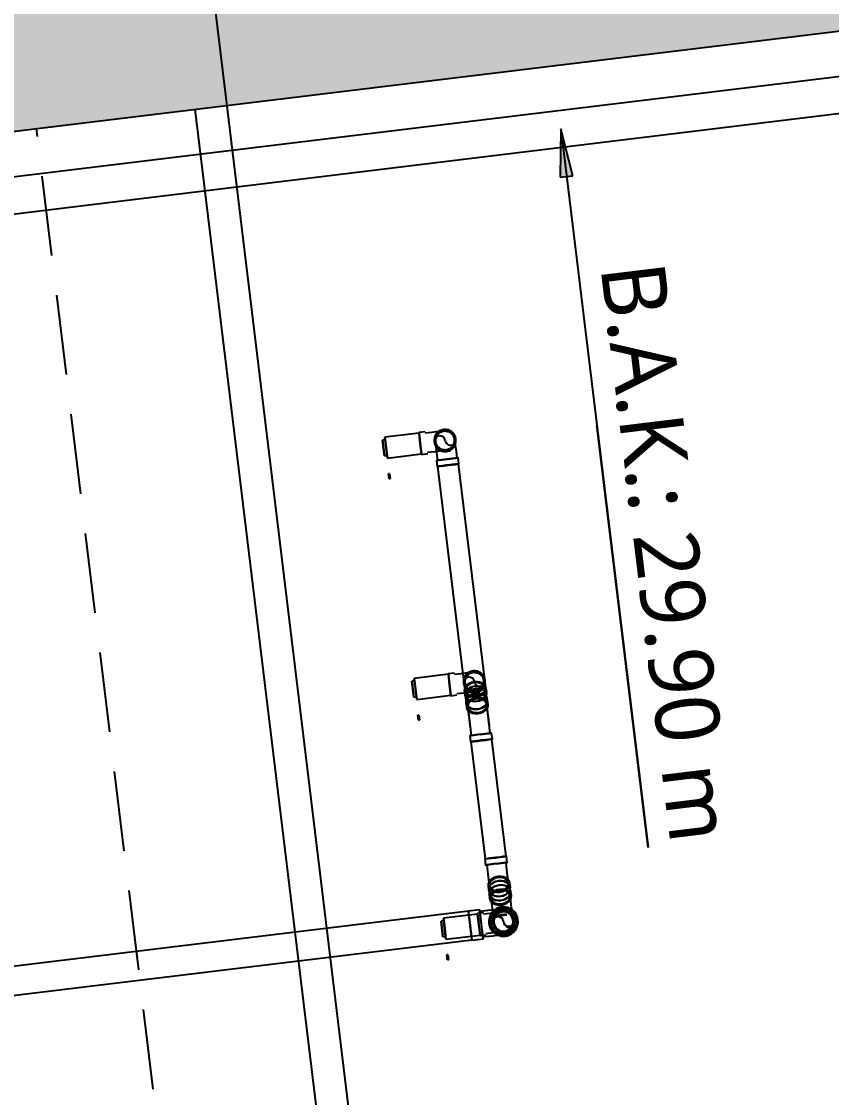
# Model space of a CAD drawing. Header units: millimetres. Extents: x 400392 to 401374, y 4543900 to 4544115.
# Drawn here: x 400465.75 to 400468.282, y 4544093.973 to 4544097.337 of the extents above; entities that cross this region are included whole.
import ezdxf

# ---------------------------------------------------------------- set-up
doc = ezdxf.new("R2010")
doc.units = ezdxf.units.MM
doc.linetypes.add('AKS', pattern=[3, 2.5, -0.25, 0, -0.25])
doc.linetypes.add('HIDDEN', pattern=[0.375, 0.25, -0.125])
doc.layers.add('A-DETL-GENF', color=92, linetype='Continuous', lineweight=9)
for name, color, linetype in [('aks prota', 2, 'AKS'), ('kiriş prota', 6, 'Continuous'), ('kolon tarama prota', 252, 'Continuous'), ('perde prota', 1, 'Continuous')]:
    doc.layers.add(name, color=color, linetype=linetype)
doc.styles.add('Segoe UI Light_1', font='', dxfattribs={"height": 200})
doc.styles.get('Segoe UI Light_1').set_extended_font_data('Segoe UI Light')

# ---------------------------------------------------------------- blocks, each defined once
blk = doc.blocks.new('+24.06 mekanik')
at = {"layer": 'kolon tarama prota'}
blk.add_hatch(color=253, dxfattribs=at).paths.add_polyline_path([(2981.3, 169871.7), (3131.3, 169851.9), (3131.3, 169891.4)], flags=0)
at = {"layer": 'kolon tarama prota', "color": 253}
for p, q in [((2923.8, 171092.6), (2925.5, 165604.4)), ((3039.8, 165604.4), (3038.1, 171092.6)), ((3131.3, 169891.4), (2981.3, 169871.7)), ((3131.3, 169851.9), (3131.3, 169891.4)), ((2981.3, 169871.7), (3131.3, 169851.9)), ((2981.3, 169871.7), (5244.1, 169871.7)), ((5244.1, 169871.7), (3914.3, 169871.7)), ((3982.6, 169429.2), (3963.5, 169429.2)), ((4687.8, 169427.9), (3982.6, 169427.9)), ((4706.8, 169429.2), (4687.8, 169429.2)), ((4702.4, 169429.2), (4688.7, 169429.2)), ((4726.8, 169427.9), (4702.4, 169427.9)), ((4830.3, 169425.1), (4706.8, 169425.1)), ((4740.1, 169429.2), (4726.8, 169429.2)), ((4805.4, 169425.1), (4740.1, 169425.1)), ((4849.4, 169429.2), (4830.3, 169429.2)), ((5218.5, 169427.9), (4849.4, 169427.9)), ((5237.6, 169429.2), (5218.5, 169429.2)), ((5316.1, 169429.2), (5302.6, 169429.2)), ((5329.2, 169427.9), (5316.1, 169427.9)), ((5342.7, 169429.2), (5329.2, 169429.2)), ((5397.6, 169425.1), (5342.7, 169425.1)), ((5400.6, 169381.7), (5400.6, 169408.1)), ((3963.5, 169360.6), (3982.6, 169360.6)), ((3982.6, 169361.9), (4687.8, 169361.9)), ((4687.8, 169360.6), (4706.8, 169360.6)), ((4688.7, 169360.6), (4702.4, 169360.6)), ((4702.4, 169361.9), (4726.8, 169361.9)), ((4706.8, 169364.7), (4830.3, 169364.7)), ((4726.8, 169360.6), (4740.1, 169360.6)), ((4740.1, 169364.7), (4805.4, 169364.7)), ((4830.3, 169360.6), (4849.4, 169360.6)), ((4849.4, 169361.9), (5218.5, 169361.9)), ((5218.5, 169360.6), (5237.6, 169360.6)), ((5302.6, 169360.6), (5316.1, 169360.6)), ((5316.1, 169361.9), (5329.2, 169361.9)), ((5329.2, 169360.6), (5342.7, 169360.6)), ((5342.7, 169364.7), (5397.6, 169364.7)), ((3870.5, 169336.1), (3870.5, 169317.1)), ((3871.8, 169317.1), (3871.8, 169209.9)), ((3904.8, 169317.1), (3871.8, 169317.1)), ((3871.8, 169317.1), (3904.8, 169317.1)), ((3904.8, 169336.1), (3904.8, 169336.1)), ((3904.8, 169336.1), (3904.8, 169336.1)), ((3904.8, 169336.1), (3904.8, 169336.1)), ((3904.8, 169336.1), (3904.8, 169336.1)), ((3937.8, 169317.1), (3904.8, 169317.1)), ((3904.8, 169317.1), (3937.8, 169317.1)), ((3904.8, 169317.1), (3904.8, 169317.1)), ((3904.8, 169317.1), (3904.8, 169317.1)), ((3937.8, 169209.9), (3937.8, 169317.1)), ((3939.1, 169317.1), (3939.1, 169336.1)), ((4630.5, 169336.1), (4630.5, 169317.1)), ((4631.8, 169317.1), (4631.8, 169209.9)), ((4664.8, 169317.1), (4631.8, 169317.1)), ((4631.8, 169317.1), (4664.8, 169317.1)), ((4664.8, 169336.1), (4664.8, 169336.1)), ((4664.8, 169336.1), (4664.8, 169336.1)), ((4664.8, 169336.1), (4664.8, 169336.1)), ((4664.8, 169336.1), (4664.8, 169336.1)), ((4697.8, 169317.1), (4664.8, 169317.1)), ((4664.8, 169317.1), (4697.8, 169317.1)), ((4664.8, 169317.1), (4664.8, 169317.1)), ((4664.8, 169317.1), (4664.8, 169317.1)), ((4697.8, 169209.9), (4697.8, 169317.1)), ((4699.1, 169317.1), (4699.1, 169336.1)), ((5374, 169325.1), (5374, 169290.1)), ((5385.5, 169336.1), (5385.5, 169317.1)), ((5386.8, 169317.1), (5386.8, 169209.9)), ((5419.8, 169317.1), (5386.8, 169317.1)), ((5386.8, 169317.1), (5419.8, 169317.1)), ((5419.8, 169336.1), (5419.8, 169336.1)), ((5419.8, 169336.1), (5419.8, 169336.1)), ((5419.8, 169336.1), (5419.8, 169336.1)), ((5419.8, 169336.1), (5419.8, 169336.1)), ((5452.8, 169317.1), (5419.8, 169317.1)), ((5419.8, 169317.1), (5452.8, 169317.1)), ((5419.8, 169317.1), (5419.8, 169317.1)), ((5419.8, 169317.1), (5419.8, 169317.1)), ((5452.8, 169209.9), (5452.8, 169317.1)), ((5454.1, 169317.1), (5454.1, 169336.1)), ((5465.6, 169290.1), (5465.6, 169325.1)), ((5374.8, 169290.1), (5374.8, 167488.6)), ((5464.8, 167488.6), (5464.8, 169290.1)), ((3904.8, 169209.9), (3871.8, 169209.9)), ((3871.8, 169209.9), (3904.8, 169209.9)), ((3879.8, 169209.9), (3879.8, 169201.4)), ((3879.8, 169209.9), (3929.8, 169209.9)), ((3929.8, 169209.9), (3879.8, 169209.9)), ((3937.8, 169209.9), (3904.8, 169209.9)), ((3904.8, 169209.9), (3937.8, 169209.9)), ((3929.8, 169201.4), (3929.8, 169209.9)), ((3987.3, 169209.9), (3987.3, 169207)), ((3987.3, 169209.9), (4002.3, 169209.9)), ((4002.3, 169209.9), (3987.3, 169209.9)), ((3987.3, 169207), (4002.3, 169207)), ((4002.3, 169207), (3987.3, 169207)), ((4002.3, 169207), (4002.3, 169209.9)), ((4664.8, 169209.9), (4631.8, 169209.9)), ((4631.8, 169209.9), (4664.8, 169209.9)), ((4639.8, 169209.9), (4639.8, 169201.4)), ((4639.8, 169209.9), (4689.8, 169209.9)), ((4689.8, 169209.9), (4639.8, 169209.9)), ((4697.8, 169209.9), (4664.8, 169209.9)), ((4664.8, 169209.9), (4697.8, 169209.9)), ((4689.8, 169201.4), (4689.8, 169209.9)), ((4747.3, 169209.9), (4747.3, 169207)), ((4747.3, 169209.9), (4762.3, 169209.9)), ((4762.3, 169209.9), (4747.3, 169209.9)), ((4747.3, 169207), (4762.3, 169207)), ((4762.3, 169207), (4747.3, 169207)), ((4762.3, 169207), (4762.3, 169209.9)), ((5419.8, 169209.9), (5386.8, 169209.9)), ((5386.8, 169209.9), (5419.8, 169209.9)), ((5394.8, 169209.9), (5394.8, 169201.4)), ((5394.8, 169209.9), (5444.8, 169209.9)), ((5444.8, 169209.9), (5394.8, 169209.9)), ((5452.8, 169209.9), (5419.8, 169209.9)), ((5419.8, 169209.9), (5452.8, 169209.9)), ((5444.8, 169201.4), (5444.8, 169209.9)), ((5502.3, 169209.9), (5502.3, 169207)), ((5502.3, 169209.9), (5517.3, 169209.9)), ((5517.3, 169209.9), (5502.3, 169209.9)), ((5502.3, 169207), (5517.3, 169207)), ((5517.3, 169207), (5502.3, 169207)), ((5517.3, 169207), (5517.3, 169209.9)), ((3879.8, 169201.4), (3929.8, 169201.4)), ((3929.8, 169201.4), (3879.8, 169201.4)), ((4639.8, 169201.4), (4689.8, 169201.4)), ((4689.8, 169201.4), (4639.8, 169201.4)), ((5394.8, 169201.4), (5444.8, 169201.4)), ((5444.8, 169201.4), (5394.8, 169201.4))]:
    blk.add_line(p, q, dxfattribs=at)
at = {"layer": 'kolon tarama prota', "color": 253, "flags": 128}
for points in [[(3874.6, 169394.9), (3879.2, 169411), (3891.7, 169422.1), (3904.8, 169425.1)], [(3904.8, 169425.1), (3909.5, 169425.1), (3922.8, 169425.1), (3942.7, 169425.1), (3963.5, 169425.1)], [(3904.8, 169425.1), (3920.8, 169420.4), (3932, 169407.9), (3934.9, 169394.9)], [(4634.6, 169394.9), (4639.2, 169411), (4651.7, 169422.1), (4664.8, 169425.1)], [(4664.8, 169425.1), (4669.5, 169425.1), (4683.1, 169425.1), (4688.7, 169425.1)], [(4664.8, 169425.1), (4680.8, 169420.4), (4692, 169407.9), (4694.9, 169394.9)], [(5302.6, 169425.1), (5278.6, 169425.1), (5250.3, 169425.1), (5237.6, 169425.1)], [(5378.8, 169394.9), (5383.5, 169413.9), (5396.4, 169428.6), (5414.7, 169435.5), (5419.8, 169435.9)], [(5419.8, 169435.9), (5438.8, 169431.2), (5453.4, 169418.2), (5460.4, 169400), (5460.7, 169394.9)], [(3874.6, 169394.9), (3874.6, 169390.2), (3874.6, 169376.8), (3874.6, 169357), (3874.6, 169336.1)], [(3904.8, 169364.7), (3888.7, 169369.4), (3877.6, 169381.9), (3874.6, 169394.9)], [(3934.9, 169394.9), (3930.3, 169378.8), (3917.8, 169367.7), (3904.8, 169364.7)], [(3934.9, 169336.1), (3934.9, 169359.2), (3934.9, 169378.5), (3934.9, 169391.1), (3934.9, 169394.9)], [(4634.6, 169394.9), (4634.6, 169390.2), (4634.6, 169376.8), (4634.6, 169357), (4634.6, 169336.1)], [(4664.8, 169364.7), (4648.7, 169369.4), (4637.6, 169381.9), (4634.6, 169394.9)], [(4694.9, 169394.9), (4690.3, 169378.8), (4677.8, 169367.7), (4664.8, 169364.7)], [(4694.9, 169336.1), (4694.9, 169359.2), (4694.9, 169378.5), (4694.9, 169391.1), (4694.9, 169394.9)], [(5378.8, 169325.1), (5378.8, 169350.4), (5378.8, 169372.2), (5378.8, 169387.6), (5378.8, 169394.6), (5378.8, 169394.9)], [(5419.8, 169353.9), (5400.8, 169358.6), (5386.1, 169371.5), (5379.1, 169389.8), (5378.8, 169394.9)], [(5389.6, 169394.9), (5389.6, 169390.2), (5389.6, 169376.8), (5389.6, 169357), (5389.6, 169336.1)], [(5460.7, 169394.9), (5456.1, 169375.9), (5443.1, 169361.2), (5424.8, 169354.2), (5419.8, 169353.9)], [(5449.9, 169336.1), (5449.9, 169359.2), (5449.9, 169378.5), (5449.9, 169391.1), (5449.9, 169394.9)], [(5460.7, 169394.9), (5460.7, 169390.2), (5460.7, 169376.7), (5460.7, 169356.2), (5460.7, 169331.5), (5460.7, 169325.1)], [(3963.5, 169364.7), (3940.4, 169364.7), (3921.1, 169364.7), (3908.5, 169364.7), (3904.8, 169364.7)], [(4688.7, 169364.7), (4672.7, 169364.7), (4665.2, 169364.7), (4664.8, 169364.7)], [(5237.6, 169364.7), (5266.8, 169364.7), (5293, 169364.7), (5302.6, 169364.7)]]:
    blk.add_lwpolyline(points, dxfattribs=at)
at = {"layer": 'kolon tarama prota', "color": 253}
for centre, radius, start, end in [((5419.8, 169394.9), 45.8, 0, 180), ((5419.8, 169394.9), 45.8, 0, 180), ((5419.8, 169394.9), 45.8, 90, 270), ((5419.8, 169394.9), 45.8, 90, 270), ((5419.8, 169394.9), 45, 0, 180), ((5419.8, 169394.9), 45.8, 270, 90), ((5419.8, 169394.9), 45.8, 270, 90), ((5419.8, 169417.4), 22.5, 270, 90), ((3904.8, 169394.9), 34.3, 0, 180), ((3904.8, 169394.9), 34.3, 0, 180), ((3904.8, 169394.9), 34.3, 90, 270), ((3904.8, 169394.9), 34.3, 90, 270), ((3904.8, 169394.9), 33, 0, 180), ((3904.8, 169394.9), 30.2, 90, 270), ((3904.8, 169394.9), 30.2, 0, 180), ((3904.8, 169394.9), 34.3, 270, 90), ((3904.8, 169394.9), 34.3, 270, 90), ((3904.8, 169411.4), 16.5, 270, 90), ((3904.8, 169394.9), 30.2, 270, 90), ((4664.8, 169394.9), 34.3, 90, 270), ((4664.8, 169394.9), 34.3, 90, 270), ((4664.8, 169394.9), 34.3, 0, 180), ((4664.8, 169394.9), 34.3, 0, 180), ((4664.8, 169394.9), 33, 0, 180), ((4664.8, 169394.9), 30.2, 90, 270), ((4664.8, 169394.9), 30.2, 0, 180), ((4664.8, 169394.9), 34.3, 270, 90), ((4664.8, 169394.9), 34.3, 270, 90), ((4664.8, 169411.4), 16.5, 270, 90), ((4664.8, 169394.9), 30.2, 270, 90), ((5419.8, 169394.9), 41, 90, 270), ((5419.8, 169394.9), 34.3, 0, 180), ((5419.8, 169394.9), 34.3, 0, 180), ((5419.8, 169394.9), 34.3, 90, 270), ((5419.8, 169394.9), 34.3, 90, 270), ((5419.8, 169394.9), 33, 0, 180), ((5419.8, 169394.9), 30.2, 90, 270), ((5419.8, 169394.9), 41, 270, 90), ((5419.8, 169394.9), 34.3, 270, 90), ((5419.8, 169394.9), 34.3, 270, 90), ((5419.8, 169411.4), 16.5, 270, 90), ((5419.8, 169394.9), 30.2, 270, 90), ((3904.8, 169394.9), 34.3, 180, 0), ((3904.8, 169394.9), 34.3, 180, 0), ((3904.8, 169394.9), 33, 180, 0), ((3904.8, 169394.9), 30.2, 180, 0), ((3904.8, 169378.4), 16.5, 90, 270), ((4664.8, 169394.9), 34.3, 180, 0), ((4664.8, 169394.9), 34.3, 180, 0), ((4664.8, 169394.9), 33, 180, 0), ((4664.8, 169394.9), 30.2, 180, 0), ((4664.8, 169378.4), 16.5, 90, 270), ((5419.8, 169394.9), 45.8, 180, 0), ((5419.8, 169394.9), 45.8, 180, 0), ((5419.8, 169394.9), 45, 180, 0), ((5419.8, 169394.9), 34.3, 180, 0), ((5419.8, 169394.9), 34.3, 180, 0), ((5419.8, 169394.9), 33, 180, 0), ((5419.8, 169372.4), 22.5, 90, 270), ((5419.8, 169378.4), 16.5, 90, 270)]:
    blk.add_arc(centre, radius, start, end, dxfattribs=at)
for centre, major_axis, ratio, start_param, end_param in [((3963.5, 169394.9), (0, 34.3), 0.01, 4.712389, 7.853982), ((3963.5, 169394.9), (0, 30.2), 0.01, 4.712389, 7.853982), ((3982.6, 169394.9), (0, 34.3), 0.01, 4.712389, 7.853982), ((3982.6, 169394.9), (0, 33), 0.01, 0, 1.570796), ((3982.6, 169394.9), (0, 33), 0.01, 4.712389, 6.283185), ((4688.7, 169394.9), (0, 34.3), 0.695903, 4.712389, 7.853982), ((4688.7, 169394.9), (0, 30.2), 0.695903, 4.712389, 7.853982), ((4702.4, 169394.9), (0, 34.3), 0.695903, 4.712389, 7.853982), ((4702.4, 169394.9), (0, 33), 0.695903, 0, 1.570796), ((4687.8, 169394.9), (0, 34.3), 0.01, 4.712389, 7.853982), ((4687.8, 169394.9), (0, 33), 0.01, 0, 1.570796), ((4687.8, 169394.9), (0, 33), 0.01, 4.712389, 6.283185), ((4726.8, 169394.9), (0, 34.3), 0.714142, 4.712389, 7.853982), ((4702.4, 169394.9), (0, 33), 0.695903, 4.712389, 6.283185), ((4726.8, 169394.9), (0, 33), 0.695903, 0, 1.570796), ((4706.8, 169394.9), (0, 34.3), 0.01, 4.712389, 7.853982), ((4706.8, 169394.9), (0, 30.2), 0.01, 4.712389, 7.853982), ((4740.1, 169394.9), (0, 34.3), 0.714142, 4.712389, 7.853982), ((4740.1, 169394.9), (0, 30.2), 0.714142, 4.712389, 7.853982), ((4726.8, 169394.9), (0, 33), 0.695903, 4.712389, 6.283185), ((4830.3, 169394.9), (0, 34.3), 0.01, 4.712389, 7.853982), ((4830.3, 169394.9), (0, 30.2), 0.01, 4.712389, 7.853982), ((4849.4, 169394.9), (0, 34.3), 0.01, 4.712389, 7.853982), ((4849.4, 169394.9), (0, 33), 0.01, 0, 1.570796), ((4849.4, 169394.9), (0, 33), 0.01, 4.712389, 6.283185), ((5218.5, 169394.9), (0, 34.3), 0.01, 4.712389, 7.853982), ((5218.5, 169394.9), (0, 33), 0.01, 0, 1.570796), ((5218.5, 169394.9), (0, 33), 0.01, 4.712389, 6.283185), ((5237.6, 169394.9), (0, 34.3), 0.01, 4.712389, 7.853982), ((5237.6, 169394.9), (0, 30.2), 0.01, 4.712389, 7.853982), ((5302.6, 169394.9), (0, 34.3), 0.707107, 4.712389, 7.853982), ((5302.6, 169394.9), (0, 30.2), 0.707107, 4.712389, 7.853982), ((5316.1, 169394.9), (0, 34.3), 0.707107, 4.712389, 7.853982), ((5316.1, 169394.9), (0, 33), 0.707107, 0, 1.570796), ((5329.2, 169394.9), (0, 34.3), 0.707107, 4.712389, 7.853982), ((5329.2, 169394.9), (0, 33), 0.707107, 0, 1.570796), ((5316.1, 169394.9), (0, 33), 0.707107, 4.712389, 6.283185), ((5342.7, 169394.9), (0, 34.3), 0.707107, 4.712389, 7.853982), ((5342.7, 169394.9), (0, 30.2), 0.707107, 4.712389, 7.853982), ((5329.2, 169394.9), (0, 33), 0.707107, 4.712389, 6.283185), ((5419.8, 169394.9), (0, 30.2), 0.707107, 1.117507, 1.570796), ((3963.5, 169394.9), (0, 30.2), 0.01, 1.570796, 4.712389), ((3963.5, 169394.9), (0, 34.3), 0.01, 1.570796, 4.712389), ((3982.6, 169394.9), (0, 33), 0.01, 1.570796, 3.141593), ((3982.6, 169394.9), (0, 34.3), 0.01, 1.570796, 4.712389), ((3982.6, 169394.9), (0, 33), 0.01, 3.141593, 4.712389), ((4688.7, 169394.9), (0, 34.3), 0.695903, 1.570796, 4.712389), ((4688.7, 169394.9), (0, 30.2), 0.695903, 1.570796, 4.712389), ((4702.4, 169394.9), (0, 34.3), 0.695903, 1.570796, 4.712389), ((4702.4, 169394.9), (0, 33), 0.695903, 1.570796, 3.141593), ((4687.8, 169394.9), (0, 34.3), 0.01, 1.570796, 4.712389), ((4687.8, 169394.9), (0, 33), 0.01, 1.570796, 3.141593), ((4687.8, 169394.9), (0, 33), 0.01, 3.141593, 4.712389), ((4726.8, 169394.9), (0, 34.3), 0.714142, 1.570796, 4.712389), ((4702.4, 169394.9), (0, 33), 0.695903, 3.141593, 4.712389), ((4726.8, 169394.9), (0, 33), 0.695903, 1.570796, 3.141593), ((4706.8, 169394.9), (0, 34.3), 0.01, 1.570796, 4.712389), ((4706.8, 169394.9), (0, 30.2), 0.01, 1.570796, 4.712389), ((4740.1, 169394.9), (0, 34.3), 0.714142, 1.570796, 4.712389), ((4740.1, 169394.9), (0, 30.2), 0.714142, 1.570796, 4.712389), ((4726.8, 169394.9), (0, 33), 0.695903, 3.141593, 4.712389), ((4830.3, 169394.9), (0, 34.3), 0.01, 1.570796, 4.712389), ((4830.3, 169394.9), (0, 30.2), 0.01, 1.570796, 4.712389), ((4849.4, 169394.9), (0, 33), 0.01, 1.570796, 3.141593), ((4849.4, 169394.9), (0, 34.3), 0.01, 1.570796, 4.712389), ((4849.4, 169394.9), (0, 33), 0.01, 3.141593, 4.712389), ((5218.5, 169394.9), (0, 33), 0.01, 1.570796, 3.141593), ((5218.5, 169394.9), (0, 34.3), 0.01, 1.570796, 4.712389), ((5218.5, 169394.9), (0, 33), 0.01, 3.141593, 4.712389), ((5237.6, 169394.9), (0, 34.3), 0.01, 1.570796, 4.712389), ((5237.6, 169394.9), (0, 30.2), 0.01, 1.570796, 4.712389), ((5302.6, 169394.9), (0, 34.3), 0.707107, 1.570796, 4.712389), ((5302.6, 169394.9), (0, 30.2), 0.707107, 1.570796, 4.712389), ((5316.1, 169394.9), (0, 34.3), 0.707107, 1.570796, 4.712389), ((5316.1, 169394.9), (0, 33), 0.707107, 1.570796, 3.141593), ((5329.2, 169394.9), (0, 34.3), 0.707107, 1.570796, 4.712389), ((5329.2, 169394.9), (0, 33), 0.707107, 1.570796, 3.141593), ((5316.1, 169394.9), (0, 33), 0.707107, 3.141593, 4.712389), ((5342.7, 169394.9), (0, 34.3), 0.707107, 1.570796, 4.712389), ((5342.7, 169394.9), (0, 30.2), 0.707107, 1.570796, 4.712389), ((5329.2, 169394.9), (0, 33), 0.707107, 3.141593, 4.712389), ((5419.8, 169394.9), (0, 30.2), 0.707107, 1.570796, 2.024085), ((5419.8, 169325.1), (45.8, 0), 0.01, 1.570796, 4.712389), ((5419.8, 169325.1), (-41, 0), 0.01, 4.712389, 7.853982), ((5419.8, 169325.1), (41, 0), 0.01, 4.712389, 7.853982), ((5419.8, 169325.1), (45.8, 0), 0.01, 4.712389, 7.853982), ((5419.8, 169290.1), (45.8, 0), 0.01, 1.570796, 4.712389), ((5419.8, 169290.1), (45, 0), 0.01, 1.570796, 3.141593), ((5419.8, 169290.1), (45, 0), 0.01, 3.141593, 4.712389), ((5419.8, 169290.1), (-45, 0), 0.01, 3.141593, 4.712389), ((5419.8, 169290.1), (45.8, 0), 0.01, 4.712389, 7.853982), ((5419.8, 169290.1), (-45, 0), 0.01, 1.570796, 3.141593)]:
    blk.add_ellipse(centre, major_axis=major_axis, ratio=ratio, start_param=start_param, end_param=end_param, dxfattribs=at)
at = {"layer": 'kolon tarama prota', "color": 253, "style": 'Segoe UI Light_1'}
blk.add_text('B.A.K.: 29.90 m', height=200, dxfattribs=at).set_placement((3424.5, 169942.3))

msp = doc.modelspace()

# ---------------------------------------------------------------- hatches: boundary and pattern name
at = {"layer": 'kolon tarama prota'}
h = msp.add_hatch(color=256, dxfattribs=at)
h.dxf.hatch_style = 1
h.paths.add_polyline_path([(400477.1316, 4544099.8903), (400459.5606, 4544097.7565), (400459.5124, 4544098.1536), (400458.7183, 4544098.0571), (400458.7665, 4544097.6601), (400453.1081, 4544096.9729), (400453.0598, 4544097.37), (400452.2657, 4544097.2735), (400452.3139, 4544096.8765), (400434.743, 4544094.7427), (400434.9238, 4544093.2536), (400475.8233, 4544098.2204), (400483.3804, 4544035.9903), (400485.1184, 4544034.1216), (400484.8107, 4544036.655)])

# ---------------------------------------------------------------- linework, layer by layer
at = {"layer": 'aks prota', "ltscale": 10}
msp.add_line((400478.1982, 4543999.8607), (400465.8024, 4544101.9356), dxfattribs=at)
at = {"layer": 'kiriş prota'}
msp.add_lwpolyline([(400466.9745, 4544091.4543), (400466.2933, 4544097.0631)], dxfattribs=at)
at = {"layer": 'kiriş prota', "linetype": 'HIDDEN'}
msp.add_lwpolyline([(400466.4781, 4544091.394), (400465.797, 4544097.0028)], dxfattribs=at)
at = {"layer": 'perde prota'}
msp.add_lwpolyline([(400452.3139, 4544096.8765), (400434.743, 4544094.7427), (400434.9238, 4544093.2536), (400475.8233, 4544098.2204), (400483.3804, 4544035.9903), (400485.1184, 4544034.1216), (400477.1316, 4544099.8903), (400459.5606, 4544097.7565), (400459.5124, 4544098.1536), (400458.7183, 4544098.0571), (400458.7665, 4544097.6601), (400453.1081, 4544096.9729), (400453.0598, 4544097.37), (400452.2657, 4544097.2735)], close=True, dxfattribs=at)

# ---------------------------------------------------------------- block references
at = {"layer": 'A-DETL-GENF', "xscale": 0.001, "yscale": 0.001, "zscale": 0.001, "rotation": 276.9239939588385}
msp.add_blockref('+24.06 mekanik', (400298.4438, 4544079.4828), dxfattribs=at)

doc.saveas('drawing.dxf')
